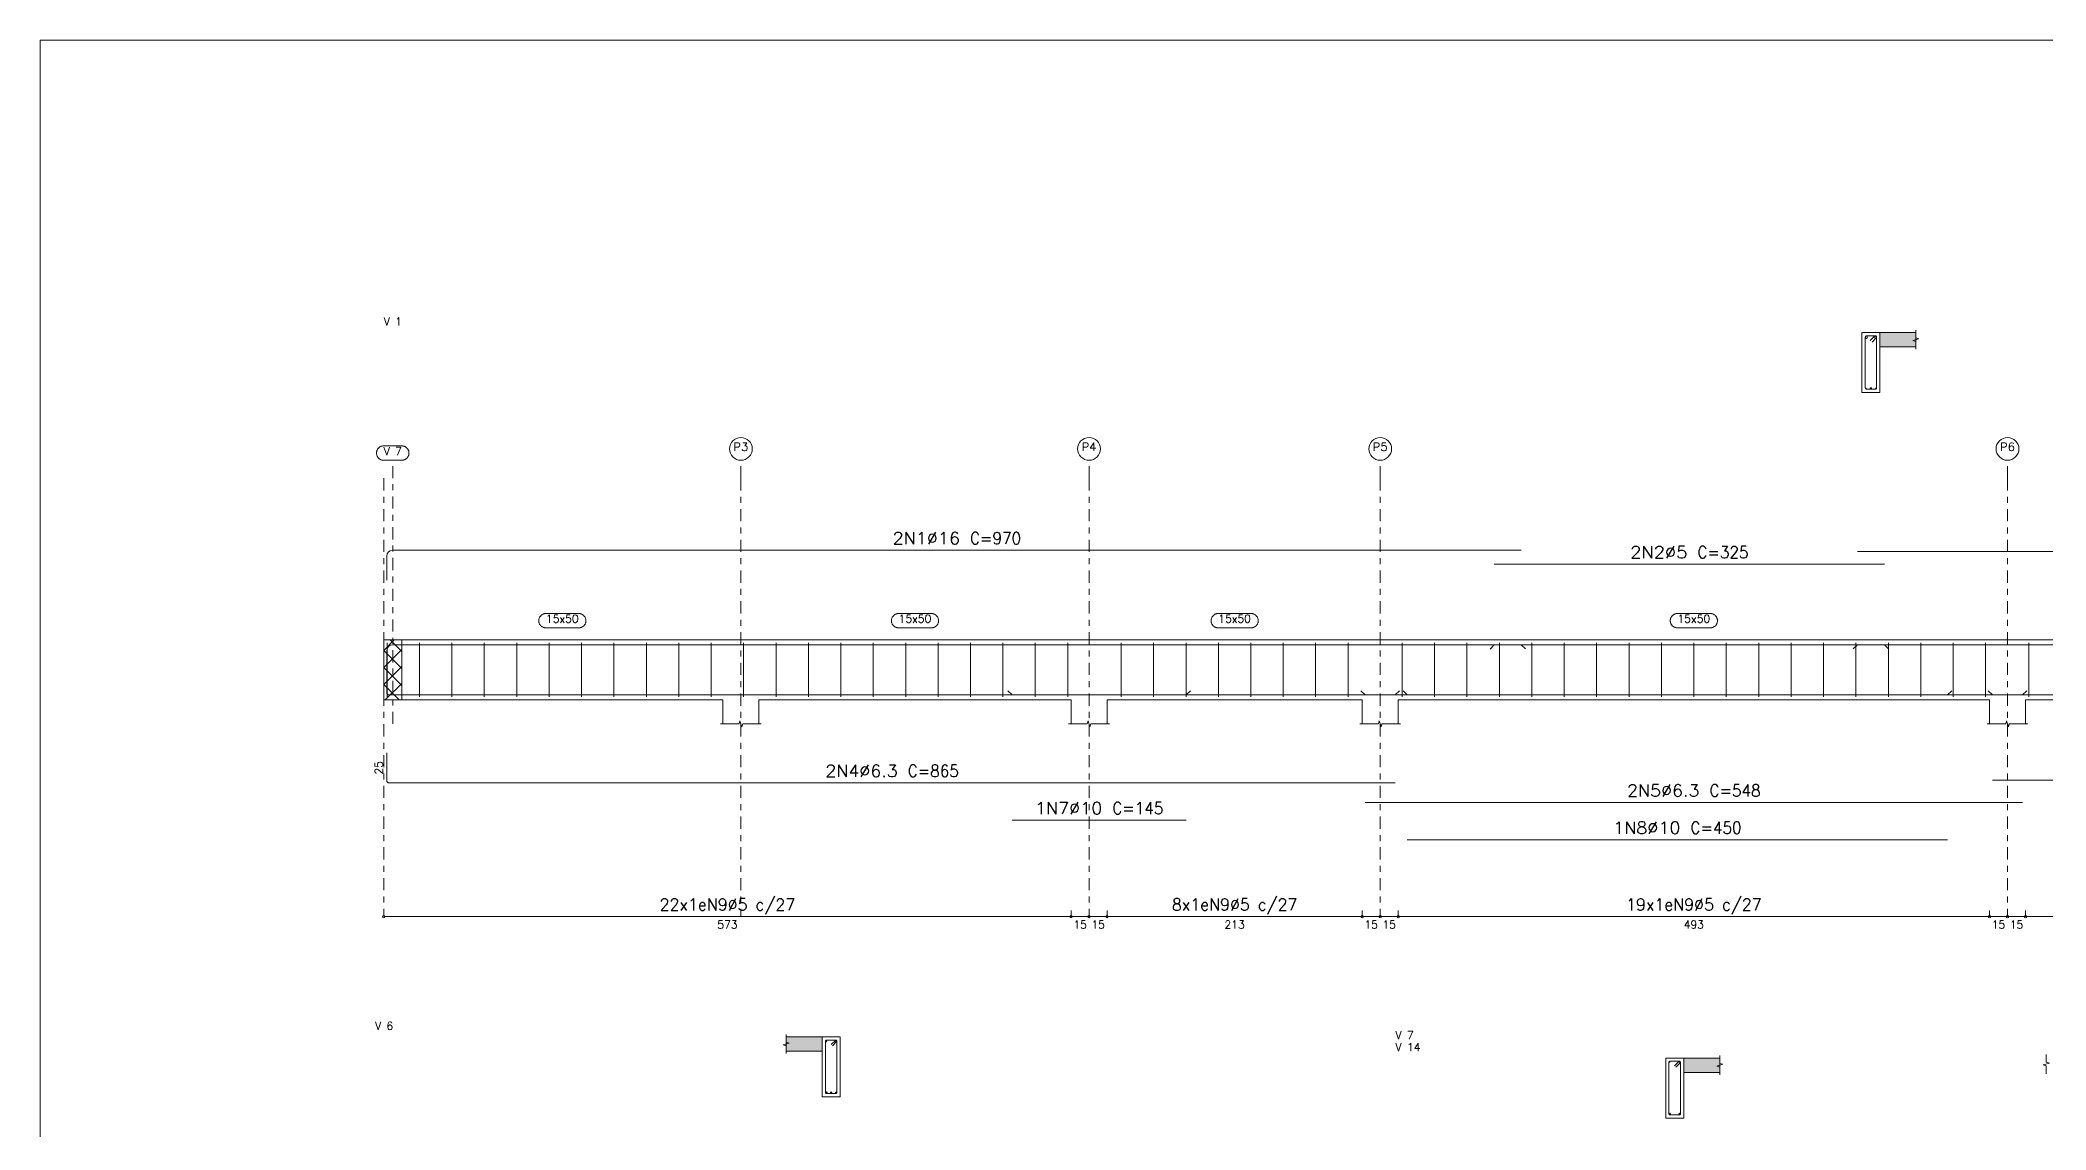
# Model space of a CAD drawing. Header units: millimetres. Extents: x 0 to 119, y 0 to 84.
# Drawn here: x 0 to 33.41, y 65.84 to 84 of the extents above; entities that cross this region are included whole.
import ezdxf
from ezdxf.enums import TextEntityAlignment as Align

# ---------------------------------------------------------------- set-up
doc = ezdxf.new("R2010")
doc.units = ezdxf.units.MM
doc.linetypes.add('CYPE_RAYAPUNTO', pattern=[0.4125, 0.2025, -0.105, 0, -0.105])
for name, color, linetype, lineweight in [('ARM_LONGITUDINAL_Ø10', 103, 'Continuous', 9), ('ARM_LONGITUDINAL_Ø16', 212, 'Continuous', 9), ('ARM_LONGITUDINAL_Ø5', 151, 'Continuous', 9), ('ARM_LONGITUDINAL_Ø6_3', 32, 'Continuous', 9), ('ARM_LONGITUDINAL_Ø8', 32, 'Continuous', 9), ('ARM_TRANSVERSAL_Ø5', 151, 'Continuous', 9), ('ELE_ARM_TRANS_TXT_EST', 3, 'Continuous', 9), ('ELE_CONT_NOS', 122, 'Continuous', 9), ('ELE_CONT_VIG_CONCRETO', 2, 'Continuous', 9), ('ELE_COT_COT_ANCORAGENS', 3, 'Continuous', 0), ('ELE_COT_COT_EST', 3, 'Continuous', 0), ('ELE_COT_COT_LIN_APOIOS', 2, 'CYPE_RAYAPUNTO', 0), ('ELE_COT_TEXTOS_ESTRIBOS', 122, 'Continuous', 0), ('ELE_REF_COT_LIN_AUX_COTA', 2, 'CYPE_RAYAPUNTO', 9), ('ELE_REF_NOME_PORTICO', 3, 'Continuous', 9), ('ELE_REF_REF_NOME', 3, 'Continuous', 9), ('ELE_REF_REF_REFERENCIA', 3, 'Continuous', 9), ('ELE_REF_TEXTO_REF_NOME', 3, 'Continuous', 9), ('ELE_REF_TEXTO_REF_REFERENCIA', 3, 'Continuous', 9), ('POR_ARM_LONG_ARM_TEXTOS', 3, 'Continuous', 9), ('POR_ARM_LONG_TXT_COMP', 3, 'Continuous', 9), ('QUAD_BORDA', 1, 'Continuous', 20), ('QUAD_LIMITES', 2, 'Continuous', 0), ('SEC_CONT_LAJES_CORTE', 8, 'Continuous', 9), ('SEC_CONT_VIG_CONCRETO_CORTE', 2, 'Continuous', 9)]:
    doc.layers.add(name, color=color, linetype=linetype, lineweight=lineweight)
doc.styles.add('CYPETXT', font='', dxfattribs={"height": 0.2})
doc.styles.get('CYPETXT').set_extended_font_data('romans')

msp = doc.modelspace()

# ---------------------------------------------------------------- hatches: boundary and pattern name
at = {"layer": 'SEC_CONT_LAJES_CORTE', "true_color": 0xdad7d3}
for points in [[(31.249, 79.128), (30.649, 79.128), (30.649, 78.888), (31.249, 78.888)], [(12.429, 67.152), (13.029, 67.152), (13.029, 67.392), (12.429, 67.392)], [(27.98, 67.038), (27.38, 67.038), (27.38, 66.798), (27.98, 66.798)]]:
    msp.add_hatch(color=254, dxfattribs=at).paths.add_polyline_path(points, flags=0)

# ---------------------------------------------------------------- linework, layer by layer
at = {"layer": 'ARM_LONGITUDINAL_Ø10'}
for p, q in [((16.193, 73.088), (16.122, 73.158)), ((19.093, 73.088), (19.163, 73.158)), ((22.774, 73.088), (22.704, 73.158)), ((31.774, 73.088), (31.845, 73.158))]:
    msp.add_line(p, q, dxfattribs=at)
for points in [[(16.193, 73.088), (19.093, 73.088)], [(22.774, 73.088), (31.774, 73.088)], [(16.193, 71.002), (19.093, 71.002)], [(22.774, 70.676), (31.774, 70.676)]]:
    msp.add_lwpolyline(points, dxfattribs=at)
for centre in [(30.499, 78.198), (13.099, 66.462), (13.179, 66.462), (13.259, 66.462), (27.15, 66.108), (27.31, 66.108)]:
    msp.add_circle(centre, 0.01, dxfattribs=at)
at = {"layer": 'ARM_LONGITUDINAL_Ø16'}
for p, q in [((24.674, 73.924), (24.747, 73.855)), ((30.274, 73.924), (30.201, 73.855))]:
    msp.add_line(p, q, dxfattribs=at)
for points in [[(5.774, 74.999), (5.774, 75.403), (5.782, 75.439), (5.803, 75.471), (5.834, 75.491), (5.87, 75.499), (24.674, 75.499)], [(44.474, 74.976), (44.474, 75.38), (44.467, 75.417), (44.446, 75.448), (44.415, 75.469), (44.378, 75.476), (30.274, 75.476)], [(5.774, 73.424), (5.774, 73.828), (5.782, 73.864), (5.803, 73.896), (5.834, 73.916), (5.87, 73.924), (24.674, 73.924)], [(44.474, 73.424), (44.474, 73.828), (44.467, 73.864), (44.446, 73.896), (44.415, 73.916), (44.378, 73.924), (30.274, 73.924)]]:
    msp.add_lwpolyline(points, dxfattribs=at)
for centre in [(30.425, 79.052), (30.573, 79.052)]:
    msp.add_circle(centre, 0.016, dxfattribs=at)
at = {"layer": 'ARM_LONGITUDINAL_Ø5'}
for p, q in [((24.224, 73.924), (24.154, 73.853)), ((30.724, 73.924), (30.795, 73.853))]:
    msp.add_line(p, q, dxfattribs=at)
for points in [[(24.224, 75.266), (30.724, 75.266)], [(24.224, 73.924), (30.724, 73.924)]]:
    msp.add_lwpolyline(points, dxfattribs=at)
for centre in [(30.425, 79.031), (30.573, 79.031), (13.097, 67.311), (13.261, 67.311), (27.145, 66.973), (27.315, 66.973)]:
    msp.add_circle(centre, 0.005, dxfattribs=at)
at = {"layer": 'ARM_LONGITUDINAL_Ø6_3'}
for p, q in [((22.074, 73.088), (22.004, 73.158)), ((22.574, 73.088), (22.647, 73.156)), ((32.524, 73.088), (32.451, 73.155)), ((33.024, 73.088), (33.095, 73.158))]:
    msp.add_line(p, q, dxfattribs=at)
for points in [[(5.774, 73.588), (5.774, 73.125), (5.777, 73.111), (5.785, 73.099), (5.798, 73.091), (5.812, 73.088), (22.574, 73.088)], [(44.474, 73.588), (44.474, 73.125), (44.472, 73.111), (44.463, 73.099), (44.451, 73.091), (44.437, 73.088), (32.524, 73.088)], [(22.074, 73.088), (33.024, 73.088)], [(5.774, 72.122), (5.774, 71.66), (5.777, 71.645), (5.785, 71.633), (5.798, 71.625), (5.812, 71.622), (22.574, 71.622)], [(44.474, 72.168), (44.474, 71.706), (44.472, 71.692), (44.463, 71.679), (44.451, 71.671), (44.437, 71.668), (32.524, 71.668)], [(22.074, 71.296), (33.024, 71.296)]]:
    msp.add_lwpolyline(points, dxfattribs=at)
for centre in [(30.416, 78.195), (30.583, 78.195)]:
    msp.add_circle(centre, 0.0063, dxfattribs=at)
at = {"layer": 'ARM_LONGITUDINAL_Ø8'}
for centre in [(13.097, 67.324), (13.261, 67.324)]:
    msp.add_circle(centre, 0.008, dxfattribs=at)
at = {"layer": 'ARM_TRANSVERSAL_Ø5'}
for p, q in [((5.779, 73.956), (5.779, 73.056)), ((6.319, 73.956), (6.319, 73.056)), ((6.859, 73.956), (6.859, 73.056)), ((7.399, 73.956), (7.399, 73.056)), ((7.939, 73.956), (7.939, 73.056)), ((8.479, 73.956), (8.479, 73.056)), ((9.019, 73.956), (9.019, 73.056)), ((9.559, 73.956), (9.559, 73.056)), ((10.099, 73.956), (10.099, 73.056)), ((10.639, 73.956), (10.639, 73.056)), ((11.179, 73.956), (11.179, 73.056)), ((11.719, 73.956), (11.719, 73.056)), ((12.259, 73.956), (12.259, 73.056)), ((12.799, 73.956), (12.799, 73.056)), ((13.339, 73.956), (13.339, 73.056)), ((13.879, 73.956), (13.879, 73.056)), ((14.419, 73.956), (14.419, 73.056)), ((14.959, 73.956), (14.959, 73.056)), ((15.499, 73.956), (15.499, 73.056)), ((16.039, 73.956), (16.039, 73.056)), ((16.579, 73.956), (16.579, 73.056)), ((17.119, 73.956), (17.119, 73.056)), ((18.009, 73.956), (18.009, 73.056)), ((18.549, 73.956), (18.549, 73.056)), ((19.089, 73.956), (19.089, 73.056)), ((19.629, 73.956), (19.629, 73.056)), ((20.169, 73.956), (20.169, 73.056)), ((20.709, 73.956), (20.709, 73.056)), ((21.249, 73.956), (21.249, 73.056)), ((21.789, 73.956), (21.789, 73.056)), ((22.689, 73.956), (22.689, 73.056)), ((23.229, 73.956), (23.229, 73.056)), ((23.769, 73.956), (23.769, 73.056)), ((24.309, 73.956), (24.309, 73.056)), ((24.849, 73.956), (24.849, 73.056)), ((25.389, 73.956), (25.389, 73.056)), ((25.929, 73.956), (25.929, 73.056)), ((26.469, 73.956), (26.469, 73.056)), ((27.009, 73.956), (27.009, 73.056)), ((27.549, 73.956), (27.549, 73.056)), ((28.089, 73.956), (28.089, 73.056)), ((28.629, 73.956), (28.629, 73.056)), ((29.169, 73.956), (29.169, 73.056)), ((29.709, 73.956), (29.709, 73.056)), ((30.249, 73.956), (30.249, 73.056)), ((30.789, 73.956), (30.789, 73.056)), ((31.329, 73.956), (31.329, 73.056)), ((31.869, 73.956), (31.869, 73.056)), ((32.409, 73.956), (32.409, 73.056)), ((33.129, 73.956), (33.129, 73.056))]:
    msp.add_line(p, q, dxfattribs=at)
for points in [[(30.518, 78.967), (30.588, 79.038), (30.591, 79.041), (30.593, 79.044), (30.594, 79.048), (30.594, 79.052), (30.594, 79.057), (30.593, 79.06), (30.591, 79.064), (30.588, 79.067), (30.585, 79.07), (30.581, 79.072), (30.578, 79.073), (30.573, 79.073), (30.425, 79.073), (30.417, 79.072), (30.411, 79.067), (30.406, 79.06), (30.404, 79.052), (30.404, 78.204), (30.406, 78.196), (30.411, 78.19), (30.417, 78.185), (30.425, 78.183), (30.573, 78.183), (30.581, 78.185), (30.588, 78.19), (30.593, 78.196), (30.594, 78.204), (30.594, 79.052), (30.594, 79.057), (30.593, 79.06), (30.591, 79.064), (30.588, 79.067), (30.585, 79.07), (30.581, 79.072), (30.578, 79.073), (30.573, 79.073), (30.57, 79.073), (30.567, 79.072), (30.564, 79.071), (30.561, 79.069), (30.559, 79.067), (30.488, 78.997)], [(13.199, 67.24), (13.269, 67.311), (13.271, 67.313), (13.272, 67.316), (13.273, 67.319), (13.274, 67.322), (13.273, 67.325), (13.272, 67.328), (13.271, 67.33), (13.269, 67.332), (13.267, 67.334), (13.264, 67.336), (13.262, 67.336), (13.259, 67.337), (13.099, 67.337), (13.093, 67.336), (13.088, 67.332), (13.085, 67.328), (13.084, 67.322), (13.084, 66.462), (13.085, 66.456), (13.088, 66.451), (13.093, 66.448), (13.099, 66.447), (13.259, 66.447), (13.264, 66.448), (13.269, 66.451), (13.272, 66.456), (13.274, 66.462), (13.274, 67.322), (13.273, 67.325), (13.272, 67.328), (13.271, 67.33), (13.269, 67.332), (13.267, 67.334), (13.264, 67.336), (13.262, 67.336), (13.259, 67.337), (13.256, 67.337), (13.254, 67.336), (13.252, 67.335), (13.25, 67.334), (13.248, 67.332), (13.177, 67.262)], [(27.25, 66.887), (27.321, 66.957), (27.323, 66.96), (27.324, 66.962), (27.325, 66.965), (27.325, 66.968), (27.325, 66.971), (27.324, 66.974), (27.323, 66.976), (27.321, 66.979), (27.319, 66.981), (27.316, 66.982), (27.313, 66.983), (27.31, 66.983), (27.15, 66.983), (27.145, 66.982), (27.14, 66.979), (27.137, 66.974), (27.135, 66.968), (27.135, 66.108), (27.137, 66.102), (27.14, 66.097), (27.145, 66.094), (27.15, 66.093), (27.31, 66.093), (27.316, 66.094), (27.321, 66.097), (27.324, 66.102), (27.325, 66.108), (27.325, 66.968), (27.325, 66.971), (27.324, 66.974), (27.323, 66.976), (27.321, 66.979), (27.319, 66.981), (27.316, 66.982), (27.313, 66.983), (27.31, 66.983), (27.308, 66.983), (27.306, 66.982), (27.304, 66.981), (27.302, 66.98), (27.3, 66.979), (27.229, 66.908)]]:
    msp.add_lwpolyline(points, dxfattribs=at)
at = {"layer": 'ELE_CONT_NOS'}
for p, q in [((5.724, 74.006), (5.724, 73.006)), ((11.374, 73.006), (11.374, 72.606)), ((11.974, 73.006), (11.974, 72.606)), ((17.174, 73.006), (17.174, 72.606)), ((17.774, 73.006), (17.774, 72.606)), ((22.024, 73.006), (22.024, 72.606)), ((22.624, 73.006), (22.624, 72.606)), ((32.474, 73.006), (32.474, 72.606)), ((33.074, 73.006), (33.074, 72.606))]:
    msp.add_line(p, q, dxfattribs=at)
at = {"layer": 'ELE_CONT_NOS', "lineweight": 0}
for p, q in [((5.724, 73.83), (5.9, 74.006)), ((5.724, 73.547), (6.024, 73.847)), ((6.024, 73.813), (5.831, 74.006)), ((6.024, 73.53), (5.724, 73.83)), ((5.724, 73.264), (6.024, 73.564)), ((6.024, 73.247), (5.724, 73.547)), ((5.983, 73.006), (5.724, 73.264)), ((5.749, 73.006), (6.024, 73.281))]:
    msp.add_line(p, q, dxfattribs=at)
at = {"layer": 'ELE_CONT_NOS'}
for points in [[(5.724, 74.006), (6.024, 74.006)], [(11.374, 74.006), (11.974, 74.006)], [(17.174, 74.006), (17.774, 74.006)], [(22.024, 74.006), (22.624, 74.006)], [(32.474, 74.006), (33.074, 74.006)], [(5.724, 73.006), (6.024, 73.006)], [(11.334, 72.606), (11.644, 72.606), (11.659, 72.656), (11.689, 72.556), (11.704, 72.606), (12.014, 72.606)], [(17.134, 72.606), (17.444, 72.606), (17.459, 72.656), (17.489, 72.556), (17.504, 72.606), (17.814, 72.606)], [(21.984, 72.606), (22.294, 72.606), (22.309, 72.656), (22.339, 72.556), (22.354, 72.606), (22.664, 72.606)], [(32.434, 72.606), (32.744, 72.606), (32.759, 72.656), (32.789, 72.556), (32.804, 72.606), (33.114, 72.606)]]:
    msp.add_lwpolyline(points, dxfattribs=at)
at = {"layer": 'ELE_CONT_NOS', "lineweight": 0}
msp.add_lwpolyline([(5.724, 74.006), (5.724, 73.006), (6.024, 73.006), (6.024, 74.006), (5.724, 74.006)], close=True, dxfattribs=at)
at = {"layer": 'ELE_CONT_VIG_CONCRETO'}
for p, q in [((6.024, 74.006), (11.374, 74.006)), ((11.974, 74.006), (17.174, 74.006)), ((17.774, 74.006), (22.024, 74.006)), ((22.624, 74.006), (32.474, 74.006)), ((33.074, 74.006), (38.274, 74.006)), ((6.024, 73.006), (11.374, 73.006)), ((11.974, 73.006), (17.174, 73.006)), ((17.774, 73.006), (22.024, 73.006)), ((22.624, 73.006), (32.474, 73.006)), ((33.074, 73.006), (38.274, 73.006))]:
    msp.add_line(p, q, dxfattribs=at)
at = {"layer": 'ELE_COT_COT_EST'}
for p, q in [((5.724, 69.395), (5.724, 69.495)), ((17.174, 69.395), (17.174, 69.495)), ((17.474, 69.395), (17.474, 69.495)), ((17.774, 69.395), (17.774, 69.495)), ((22.024, 69.395), (22.024, 69.495)), ((22.324, 69.395), (22.324, 69.495)), ((22.624, 69.395), (22.624, 69.495)), ((32.474, 69.395), (32.474, 69.495)), ((32.774, 69.395), (32.774, 69.495)), ((33.074, 69.395), (33.074, 69.495))]:
    msp.add_line(p, q, dxfattribs=at)
for points in [[(5.724, 69.395), (17.174, 69.395), (17.174, 69.495)], [(17.174, 69.395), (17.474, 69.395), (17.474, 69.495)], [(17.474, 69.395), (17.774, 69.395), (17.774, 69.495)], [(17.774, 69.395), (22.024, 69.395), (22.024, 69.495)], [(22.024, 69.395), (22.324, 69.395), (22.324, 69.495)], [(22.324, 69.395), (22.624, 69.395), (22.624, 69.495)], [(22.624, 69.395), (32.474, 69.395), (32.474, 69.495)], [(32.474, 69.395), (32.774, 69.395), (32.774, 69.495)], [(32.774, 69.395), (33.074, 69.395), (33.074, 69.495)], [(33.074, 69.395), (44.524, 69.395), (44.524, 69.495)]]:
    msp.add_lwpolyline(points, dxfattribs=at)
for centre in [(5.724, 69.395), (17.174, 69.395), (17.174, 69.395), (17.474, 69.395), (17.474, 69.395), (17.774, 69.395), (17.774, 69.395), (22.024, 69.395), (22.024, 69.395), (22.324, 69.395), (22.324, 69.395), (22.624, 69.395), (22.624, 69.395), (32.474, 69.395), (32.474, 69.395), (32.774, 69.395), (32.774, 69.395), (33.074, 69.395), (33.074, 69.395)]:
    msp.add_circle(centre, 0.02, dxfattribs=at)
at = {"layer": 'ELE_COT_COT_LIN_APOIOS'}
for p, q in [((5.724, 76.699), (5.724, 69.395)), ((11.674, 76.699), (11.674, 69.395)), ((17.474, 76.699), (17.474, 69.395)), ((22.324, 76.699), (22.324, 69.395)), ((32.774, 76.699), (32.774, 69.395))]:
    msp.add_line(p, q, dxfattribs=at)
at = {"layer": 'ELE_REF_COT_LIN_AUX_COTA'}
for p, q in [((5.874, 76.699), (5.874, 76.999)), ((11.674, 76.699), (11.674, 76.999)), ((17.474, 76.699), (17.474, 76.999)), ((22.324, 76.699), (22.324, 76.999)), ((32.774, 76.699), (32.774, 76.999)), ((5.874, 72.606), (5.874, 76.699))]:
    msp.add_line(p, q, dxfattribs=at)
at = {"layer": 'ELE_REF_REF_NOME'}
for points in [[(8.972, 74.446), (8.98, 74.445), (8.988, 74.445), (8.996, 74.443), (9.004, 74.441), (9.012, 74.439), (9.019, 74.436), (9.027, 74.433), (9.034, 74.429), (9.04, 74.425), (9.047, 74.42), (9.053, 74.415), (9.059, 74.409), (9.064, 74.403), (9.069, 74.397), (9.074, 74.39), (9.078, 74.383), (9.081, 74.376), (9.084, 74.369), (9.087, 74.361), (9.089, 74.353), (9.091, 74.346), (9.092, 74.338), (9.092, 74.33), (9.092, 74.322), (9.092, 74.314), (9.091, 74.306), (9.089, 74.298), (9.087, 74.29), (9.084, 74.282), (9.081, 74.275), (9.078, 74.268), (9.074, 74.261), (9.069, 74.254), (9.064, 74.248), (9.059, 74.242), (9.053, 74.237), (9.047, 74.231), (9.04, 74.227), (9.034, 74.222), (9.027, 74.219), (9.019, 74.215), (9.012, 74.212), (9.004, 74.21), (8.996, 74.208), (8.988, 74.207), (8.98, 74.206), (8.972, 74.206), (8.426, 74.206), (8.418, 74.206), (8.41, 74.207), (8.403, 74.208), (8.395, 74.21), (8.387, 74.212), (8.38, 74.215), (8.372, 74.219), (8.365, 74.222), (8.358, 74.227), (8.352, 74.231), (8.346, 74.237), (8.34, 74.242), (8.335, 74.248), (8.33, 74.254), (8.325, 74.261), (8.321, 74.268), (8.318, 74.275), (8.314, 74.282), (8.312, 74.29), (8.31, 74.298), (8.308, 74.306), (8.307, 74.314), (8.306, 74.322), (8.306, 74.33), (8.307, 74.338), (8.308, 74.346), (8.31, 74.353), (8.312, 74.361), (8.314, 74.369), (8.318, 74.376), (8.321, 74.383), (8.325, 74.39), (8.33, 74.397), (8.335, 74.403), (8.34, 74.409), (8.346, 74.415), (8.352, 74.42), (8.358, 74.425), (8.365, 74.429), (8.372, 74.433), (8.38, 74.436), (8.387, 74.439), (8.395, 74.441), (8.403, 74.443), (8.41, 74.445), (8.418, 74.445), (8.426, 74.446), (8.972, 74.446)], [(14.847, 74.446), (14.855, 74.445), (14.863, 74.445), (14.871, 74.443), (14.879, 74.441), (14.887, 74.439), (14.894, 74.436), (14.902, 74.433), (14.909, 74.429), (14.915, 74.425), (14.922, 74.42), (14.928, 74.415), (14.934, 74.409), (14.939, 74.403), (14.944, 74.397), (14.949, 74.39), (14.953, 74.383), (14.956, 74.376), (14.959, 74.369), (14.962, 74.361), (14.964, 74.353), (14.966, 74.346), (14.967, 74.338), (14.967, 74.33), (14.967, 74.322), (14.967, 74.314), (14.966, 74.306), (14.964, 74.298), (14.962, 74.29), (14.959, 74.282), (14.956, 74.275), (14.953, 74.268), (14.949, 74.261), (14.944, 74.254), (14.939, 74.248), (14.934, 74.242), (14.928, 74.237), (14.922, 74.231), (14.915, 74.227), (14.909, 74.222), (14.902, 74.219), (14.894, 74.215), (14.887, 74.212), (14.879, 74.21), (14.871, 74.208), (14.863, 74.207), (14.855, 74.206), (14.847, 74.206), (14.301, 74.206), (14.293, 74.206), (14.285, 74.207), (14.278, 74.208), (14.27, 74.21), (14.262, 74.212), (14.255, 74.215), (14.247, 74.219), (14.24, 74.222), (14.233, 74.227), (14.227, 74.231), (14.221, 74.237), (14.215, 74.242), (14.21, 74.248), (14.205, 74.254), (14.2, 74.261), (14.196, 74.268), (14.193, 74.275), (14.189, 74.282), (14.187, 74.29), (14.185, 74.298), (14.183, 74.306), (14.182, 74.314), (14.181, 74.322), (14.181, 74.33), (14.182, 74.338), (14.183, 74.346), (14.185, 74.353), (14.187, 74.361), (14.189, 74.369), (14.193, 74.376), (14.196, 74.383), (14.2, 74.39), (14.205, 74.397), (14.21, 74.403), (14.215, 74.409), (14.221, 74.415), (14.227, 74.42), (14.233, 74.425), (14.24, 74.429), (14.247, 74.433), (14.255, 74.436), (14.262, 74.439), (14.27, 74.441), (14.278, 74.443), (14.285, 74.445), (14.293, 74.445), (14.301, 74.446), (14.847, 74.446)], [(20.172, 74.446), (20.18, 74.445), (20.188, 74.445), (20.196, 74.443), (20.204, 74.441), (20.212, 74.439), (20.219, 74.436), (20.227, 74.433), (20.234, 74.429), (20.24, 74.425), (20.247, 74.42), (20.253, 74.415), (20.259, 74.409), (20.264, 74.403), (20.269, 74.397), (20.274, 74.39), (20.278, 74.383), (20.281, 74.376), (20.284, 74.369), (20.287, 74.361), (20.289, 74.353), (20.291, 74.346), (20.292, 74.338), (20.292, 74.33), (20.292, 74.322), (20.292, 74.314), (20.291, 74.306), (20.289, 74.298), (20.287, 74.29), (20.284, 74.282), (20.281, 74.275), (20.278, 74.268), (20.274, 74.261), (20.269, 74.254), (20.264, 74.248), (20.259, 74.242), (20.253, 74.237), (20.247, 74.231), (20.24, 74.227), (20.234, 74.222), (20.227, 74.219), (20.219, 74.215), (20.212, 74.212), (20.204, 74.21), (20.196, 74.208), (20.188, 74.207), (20.18, 74.206), (20.172, 74.206), (19.626, 74.206), (19.618, 74.206), (19.61, 74.207), (19.603, 74.208), (19.595, 74.21), (19.587, 74.212), (19.58, 74.215), (19.572, 74.219), (19.565, 74.222), (19.558, 74.227), (19.552, 74.231), (19.546, 74.237), (19.54, 74.242), (19.535, 74.248), (19.53, 74.254), (19.525, 74.261), (19.521, 74.268), (19.518, 74.275), (19.514, 74.282), (19.512, 74.29), (19.51, 74.298), (19.508, 74.306), (19.507, 74.314), (19.506, 74.322), (19.506, 74.33), (19.507, 74.338), (19.508, 74.346), (19.51, 74.353), (19.512, 74.361), (19.514, 74.369), (19.518, 74.376), (19.521, 74.383), (19.525, 74.39), (19.53, 74.397), (19.535, 74.403), (19.54, 74.409), (19.546, 74.415), (19.552, 74.42), (19.558, 74.425), (19.565, 74.429), (19.572, 74.433), (19.58, 74.436), (19.587, 74.439), (19.595, 74.441), (19.603, 74.443), (19.61, 74.445), (19.618, 74.445), (19.626, 74.446), (20.172, 74.446)], [(27.822, 74.446), (27.83, 74.445), (27.838, 74.445), (27.846, 74.443), (27.854, 74.441), (27.862, 74.439), (27.869, 74.436), (27.877, 74.433), (27.884, 74.429), (27.89, 74.425), (27.897, 74.42), (27.903, 74.415), (27.909, 74.409), (27.914, 74.403), (27.919, 74.397), (27.924, 74.39), (27.928, 74.383), (27.931, 74.376), (27.934, 74.369), (27.937, 74.361), (27.939, 74.353), (27.941, 74.346), (27.942, 74.338), (27.942, 74.33), (27.942, 74.322), (27.942, 74.314), (27.941, 74.306), (27.939, 74.298), (27.937, 74.29), (27.934, 74.282), (27.931, 74.275), (27.928, 74.268), (27.924, 74.261), (27.919, 74.254), (27.914, 74.248), (27.909, 74.242), (27.903, 74.237), (27.897, 74.231), (27.89, 74.227), (27.884, 74.222), (27.877, 74.219), (27.869, 74.215), (27.862, 74.212), (27.854, 74.21), (27.846, 74.208), (27.838, 74.207), (27.83, 74.206), (27.822, 74.206), (27.276, 74.206), (27.268, 74.206), (27.26, 74.207), (27.253, 74.208), (27.245, 74.21), (27.237, 74.212), (27.23, 74.215), (27.222, 74.219), (27.215, 74.222), (27.208, 74.227), (27.202, 74.231), (27.196, 74.237), (27.19, 74.242), (27.185, 74.248), (27.18, 74.254), (27.175, 74.261), (27.171, 74.268), (27.168, 74.275), (27.164, 74.282), (27.162, 74.29), (27.16, 74.298), (27.158, 74.306), (27.157, 74.314), (27.156, 74.322), (27.156, 74.33), (27.157, 74.338), (27.158, 74.346), (27.16, 74.353), (27.162, 74.361), (27.164, 74.369), (27.168, 74.376), (27.171, 74.383), (27.175, 74.39), (27.18, 74.397), (27.185, 74.403), (27.19, 74.409), (27.196, 74.415), (27.202, 74.42), (27.208, 74.425), (27.215, 74.429), (27.222, 74.433), (27.23, 74.436), (27.237, 74.439), (27.245, 74.441), (27.253, 74.443), (27.26, 74.445), (27.268, 74.445), (27.276, 74.446), (27.822, 74.446)]]:
    msp.add_lwpolyline(points, close=True, dxfattribs=at)
at = {"layer": 'ELE_REF_REF_REFERENCIA'}
msp.add_lwpolyline([(6.025, 77.239), (6.033, 77.238), (6.041, 77.238), (6.049, 77.236), (6.057, 77.234), (6.065, 77.232), (6.072, 77.229), (6.08, 77.226), (6.087, 77.222), (6.093, 77.218), (6.1, 77.213), (6.106, 77.208), (6.112, 77.202), (6.117, 77.196), (6.122, 77.19), (6.127, 77.183), (6.131, 77.176), (6.134, 77.169), (6.137, 77.162), (6.14, 77.154), (6.142, 77.146), (6.144, 77.139), (6.145, 77.131), (6.145, 77.123), (6.145, 77.115), (6.145, 77.107), (6.144, 77.099), (6.142, 77.091), (6.14, 77.083), (6.137, 77.076), (6.134, 77.068), (6.131, 77.061), (6.127, 77.054), (6.122, 77.047), (6.117, 77.041), (6.112, 77.035), (6.106, 77.03), (6.1, 77.024), (6.093, 77.02), (6.087, 77.015), (6.08, 77.012), (6.072, 77.008), (6.065, 77.005), (6.057, 77.003), (6.049, 77.001), (6.041, 77), (6.033, 76.999), (6.025, 76.999), (5.723, 76.999), (5.715, 76.999), (5.707, 77), (5.7, 77.001), (5.692, 77.003), (5.684, 77.005), (5.677, 77.008), (5.669, 77.012), (5.662, 77.015), (5.655, 77.02), (5.649, 77.024), (5.643, 77.03), (5.637, 77.035), (5.632, 77.041), (5.627, 77.047), (5.622, 77.054), (5.618, 77.061), (5.615, 77.068), (5.611, 77.076), (5.609, 77.083), (5.607, 77.091), (5.605, 77.099), (5.604, 77.107), (5.603, 77.115), (5.603, 77.123), (5.604, 77.131), (5.605, 77.139), (5.607, 77.146), (5.609, 77.154), (5.611, 77.162), (5.615, 77.169), (5.618, 77.176), (5.622, 77.183), (5.627, 77.19), (5.632, 77.196), (5.637, 77.202), (5.643, 77.208), (5.649, 77.213), (5.655, 77.218), (5.662, 77.222), (5.669, 77.226), (5.677, 77.229), (5.684, 77.232), (5.692, 77.234), (5.7, 77.236), (5.707, 77.238), (5.715, 77.238), (5.723, 77.239), (6.025, 77.239)], close=True, dxfattribs=at)
for centre in [(11.674, 77.189), (17.474, 77.189), (22.324, 77.189), (32.774, 77.189)]:
    msp.add_circle(centre, 0.19, dxfattribs=at)
at = {"layer": 'QUAD_BORDA'}
msp.add_lwpolyline([(0, 0), (118.8, 0), (118.8, 84), (0, 84), (0, 0)], close=True, dxfattribs=at)
at = {"layer": 'QUAD_LIMITES'}
msp.add_lwpolyline([(0, 0), (118.8, 0), (118.8, 84), (0, 84), (0, 0)], close=True, dxfattribs=at)
at = {"layer": 'SEC_CONT_LAJES_CORTE', "color": 254, "true_color": 0xdad7d3}
for points in [[(31.249, 79.128), (30.649, 79.128), (30.649, 78.888), (31.249, 78.888)], [(12.429, 67.152), (13.029, 67.152), (13.029, 67.392), (12.429, 67.392)], [(27.98, 67.038), (27.38, 67.038), (27.38, 66.798), (27.98, 66.798)]]:
    msp.add_lwpolyline(points, close=True, dxfattribs=at)
at = {"layer": 'SEC_CONT_LAJES_CORTE'}
for points in [[(31.249, 79.128), (30.649, 79.128), (30.649, 78.888), (31.249, 78.888)], [(31.249, 79.168), (31.249, 79.038), (31.299, 79.023), (31.199, 78.993), (31.249, 78.978), (31.249, 78.848)], [(12.429, 67.112), (12.429, 67.242), (12.379, 67.257), (12.479, 67.287), (12.429, 67.302), (12.429, 67.432)], [(12.429, 67.152), (13.029, 67.152), (13.029, 67.392), (12.429, 67.392)], [(27.98, 67.038), (27.38, 67.038), (27.38, 66.798), (27.98, 66.798)], [(27.98, 67.078), (27.98, 66.948), (28.03, 66.933), (27.93, 66.903), (27.98, 66.888), (27.98, 66.758)], [(33.421, 67.097), (33.421, 66.967), (33.471, 66.952), (33.371, 66.922), (33.421, 66.907), (33.421, 66.777)]]:
    msp.add_lwpolyline(points, dxfattribs=at)
at = {"layer": 'SEC_CONT_VIG_CONCRETO_CORTE'}
for points in [[(30.649, 79.128), (30.349, 79.128), (30.349, 78.128), (30.649, 78.128), (30.649, 79.128)], [(13.329, 67.392), (13.029, 67.392), (13.029, 66.392), (13.329, 66.392), (13.329, 67.392)], [(27.38, 67.038), (27.08, 67.038), (27.08, 66.038), (27.38, 66.038), (27.38, 67.038)]]:
    msp.add_lwpolyline(points, close=True, dxfattribs=at)

# ---------------------------------------------------------------- texts
at = {"layer": 'ELE_ARM_TRANS_TXT_EST', "style": 'CYPETXT'}
for s, width, p, p2 in [('22x1eN9%%c5 c/27', 0.837784, (10.32, 69.495), (12.579, 69.495)), ('8x1eN9%%c5 c/27', 0.835131, (18.854, 69.495), (20.945, 69.495)), ('19x1eN9%%c5 c/27', 0.837784, (26.42, 69.495), (28.679, 69.495))]:
    msp.add_text(s, height=0.2, dxfattribs=dict(at, width=width)).set_placement(p, p2, align=Align.FIT)
at = {"layer": 'ELE_COT_COT_ANCORAGENS', "style": 'CYPETXT', "width": 0.872274}
msp.add_text('25', height=0.1333, rotation=90, dxfattribs=at).set_placement((5.708, 71.76), (5.708, 71.984), align=Align.FIT)
at = {"layer": 'ELE_COT_TEXTOS_ESTRIBOS', "style": 'CYPETXT', "width": 0.872274}
for s, p, p2 in [('573', (11.281, 69.195), (11.617, 69.195)), ('15', (17.212, 69.195), (17.436, 69.195)), ('15', (17.512, 69.195), (17.736, 69.195)), ('213', (19.731, 69.195), (20.067, 69.195)), ('15', (22.062, 69.195), (22.286, 69.195)), ('15', (22.362, 69.195), (22.586, 69.195)), ('493', (27.381, 69.195), (27.717, 69.195)), ('15', (32.512, 69.195), (32.736, 69.195)), ('15', (32.812, 69.195), (33.036, 69.195))]:
    msp.add_text(s, height=0.1333, dxfattribs=at).set_placement(p, p2, align=Align.FIT)
at = {"layer": 'ELE_REF_NOME_PORTICO', "style": 'CYPETXT'}
for s, width, p, p2 in [('V 1', 0.796974, (5.724, 79.243), (6.026, 79.243)), ('V 6', 0.796974, (5.579, 67.506), (5.881, 67.506)), ('V 7', 0.796974, (22.58, 67.353), (22.882, 67.353)), ('V 14', 0.816032, (22.58, 67.153), (22.994, 67.153))]:
    msp.add_text(s, height=0.1333, dxfattribs=dict(at, width=width)).set_placement(p, p2, align=Align.FIT)
at = {"layer": 'ELE_REF_TEXTO_REF_NOME', "style": 'CYPETXT', "width": 0.876123}
for p, p2 in [((8.426, 74.292), (8.972, 74.292)), ((14.301, 74.292), (14.847, 74.292)), ((19.626, 74.292), (20.172, 74.292)), ((27.276, 74.292), (27.822, 74.292))]:
    msp.add_text('15x50', height=0.1333, dxfattribs=at).set_placement(p, p2, align=Align.FIT)
at = {"layer": 'ELE_REF_TEXTO_REF_REFERENCIA', "style": 'CYPETXT'}
for s, width, p, p2 in [('V 7', 0.796974, (5.723, 77.085), (6.025, 77.085)), ('P3', 0.935124, (11.551, 77.156), (11.797, 77.156)), ('P4', 0.935124, (17.351, 77.156), (17.597, 77.156)), ('P5', 0.935124, (22.201, 77.156), (22.447, 77.156)), ('P6', 0.935124, (32.651, 77.156), (32.897, 77.156))]:
    msp.add_text(s, height=0.1333, dxfattribs=dict(at, width=width)).set_placement(p, p2, align=Align.FIT)
at = {"layer": 'POR_ARM_LONG_ARM_TEXTOS', "style": 'CYPETXT'}
for s, width, p, p2 in [('2N1%%c16', 0.940329, (14.202, 75.599), (15.324, 75.599)), ('2N2%%c5', 0.953428, (26.488, 75.366), (27.442, 75.366)), ('2N4%%c6.3', 0.933581, (13.081, 71.722), (14.287, 71.722)), ('2N5%%c6.3', 0.933581, (26.437, 71.396), (27.643, 71.396)), ('1N7%%c10', 0.940329, (16.573, 71.102), (17.695, 71.102)), ('1N8%%c10', 0.940329, (26.204, 70.776), (27.326, 70.776))]:
    msp.add_text(s, height=0.2, dxfattribs=dict(at, width=width)).set_placement(p, p2, align=Align.FIT)
at = {"layer": 'POR_ARM_LONG_TXT_COMP', "style": 'CYPETXT', "width": 0.770929}
for s, p, p2 in [(' C=970', (15.364, 75.599), (16.342, 75.599)), (' C=325', (27.482, 75.366), (28.46, 75.366)), (' C=865', (14.327, 71.722), (15.305, 71.722)), (' C=548', (27.683, 71.396), (28.661, 71.396)), (' C=145', (17.735, 71.102), (18.713, 71.102)), (' C=450', (27.366, 70.776), (28.344, 70.776))]:
    msp.add_text(s, height=0.2, dxfattribs=at).set_placement(p, p2, align=Align.FIT)

doc.saveas('drawing.dxf')
